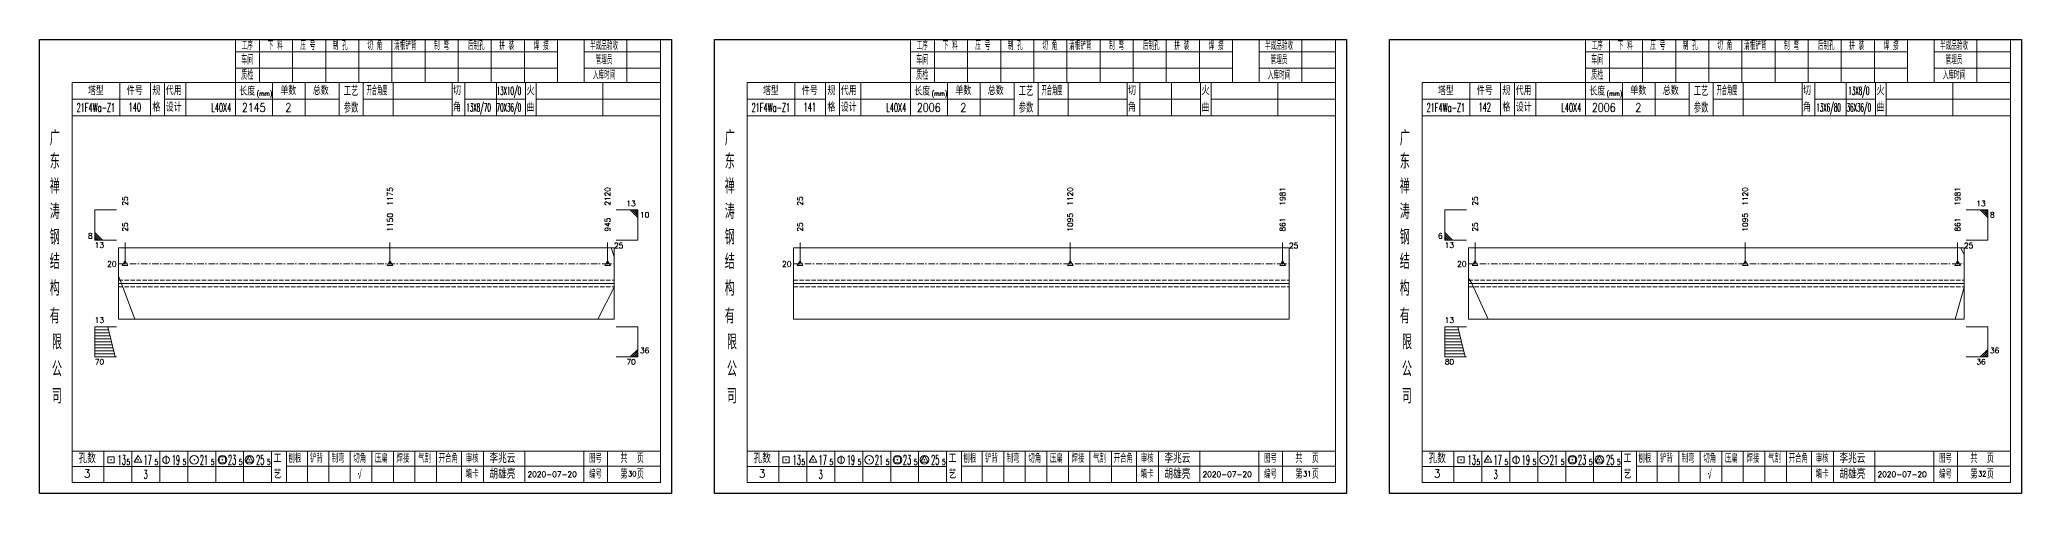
# Model space of a CAD drawing. Extents: x 1310 to 15542, y -76 to 8381.
# Drawn here: x 10568 to 11485, y 5794 to 6004 of the extents above; entities that cross this region are included whole.
import ezdxf
from ezdxf.enums import TextEntityAlignment as Align

# ---------------------------------------------------------------- set-up
doc = ezdxf.new("R2010")
doc.units = 0
doc.header["$MEASUREMENT"] = 0
doc.linetypes.add('一点画线', pattern=[5.2, 3, -1, 0.2, -1])
doc.linetypes.add('虚线', pattern=[2.75, 2, -0.75])
doc.layers.get('0').update_dxf_attribs({"linetype": 'CONTINUOUS', "lineweight": 25})
for name, color, linetype, lineweight in [('1', 7, 'CONTINUOUS', 25), ('4', 7, 'CONTINUOUS', 25), ('5', 7, 'CONTINUOUS', 25)]:
    doc.layers.add(name, color=color, linetype=linetype, lineweight=lineweight)
doc.styles.get("Standard").update_dxf_attribs({"font": 'simplex.shx', "width": 0.7, "height": 3, "bigfont": 'gbhzfs.shx'})

# ---------------------------------------------------------------- blocks, each defined once
blk = doc.blocks.new('孔17.5')
at = {"layer": '5', "color": 7, "linetype": 'Continuous', "lineweight": 13}
for p, q in [((0, 1), (-0.866, -0.5)), ((-0.1, -0.1), (0.1, 0.1)), ((0.1, -0.1), (-0.1, 0.1)), ((0.866, -0.5), (0, 1)), ((-0.866, -0.5), (0.866, -0.5))]:
    blk.add_line(p, q, dxfattribs=at)
blk = doc.blocks.new('CTJGK')
at = {"color": 6, "linetype": 'Continuous'}
for p, q in [((0, 209.97), (292.13, 209.97)), ((0, 0), (0, 209.97)), ((292.13, 209.97), (292.13, 0)), ((292.13, 0), (0, 0))]:
    blk.add_line(p, q, dxfattribs=at)

msp = doc.modelspace()

# ---------------------------------------------------------------- linework, layer by layer
at = {"color": 7, "linetype": 'Continuous', "lineweight": 13}
for p, q in [((10593.692, 5924.824), (10603.692, 5924.824)), ((10593.692, 5910.824), (10593.692, 5924.824)), ((10844.822, 5924.824), (10834.822, 5924.824)), ((10841.322, 5924.824), (10844.822, 5921.324)), ((10842.197, 5924.824), (10844.822, 5922.199)), ((10843.072, 5924.824), (10844.822, 5923.074)), ((10843.947, 5924.824), (10844.822, 5923.949)), ((10844.822, 5910.824), (10844.822, 5924.824)), ((11217.952, 5924.824), (11227.952, 5924.824)), ((11217.952, 5910.824), (11217.952, 5924.824)), ((11469.082, 5924.824), (11459.082, 5924.824)), ((11465.582, 5924.824), (11469.082, 5921.324)), ((11466.457, 5924.824), (11469.082, 5922.199)), ((11467.332, 5924.824), (11469.082, 5923.074)), ((11468.207, 5924.824), (11469.082, 5923.949)), ((11469.082, 5910.824), (11469.082, 5924.824)), ((10597.192, 5910.824), (10593.692, 5914.324)), ((10596.317, 5910.824), (10593.692, 5913.449)), ((10595.442, 5910.824), (10593.692, 5912.574)), ((10594.567, 5910.824), (10593.692, 5911.699)), ((10593.692, 5910.824), (10603.692, 5910.824)), ((10844.822, 5910.824), (10834.822, 5910.824)), ((11221.452, 5910.824), (11217.952, 5914.324)), ((11220.577, 5910.824), (11217.952, 5913.449)), ((11219.702, 5910.824), (11217.952, 5912.574)), ((11218.827, 5910.824), (11217.952, 5911.699)), ((11217.952, 5910.824), (11227.952, 5910.824)), ((11469.082, 5910.824), (11459.082, 5910.824)), ((10607.692, 5899.824), (10607.692, 5909.824)), ((10730.206, 5899.824), (10730.206, 5909.824)), ((10830.822, 5899.824), (10830.822, 5909.824)), ((10833.822, 5903.199), (10832.433, 5907.324)), ((10919.822, 5899.824), (10919.822, 5909.824)), ((11044.751, 5899.824), (11044.751, 5909.824)), ((11142.952, 5899.824), (11142.952, 5909.824)), ((11231.952, 5899.824), (11231.952, 5909.824)), ((11356.881, 5899.824), (11356.881, 5909.824)), ((11455.082, 5899.824), (11455.082, 5909.824)), ((11458.082, 5904.024), (11456.597, 5907.324)), ((10604.692, 5894.124), (10606.08, 5890.824)), ((11228.952, 5893.299), (11230.437, 5890.824)), ((10606.08, 5890.824), (10612.169, 5874.324)), ((10833.822, 5889.174), (10826.344, 5874.324)), ((11230.437, 5890.824), (11238.089, 5874.324)), ((11458.082, 5889.174), (11453.97, 5874.324)), ((10593.692, 5870.824), (10603.692, 5870.824)), ((10593.692, 5870.824), (10593.692, 5856.824)), ((10593.692, 5869.424), (10600.042, 5869.424)), ((10593.692, 5868.024), (10600.392, 5868.024)), ((10593.692, 5866.624), (10600.742, 5866.624)), ((10593.692, 5865.224), (10601.092, 5865.224)), ((10599.692, 5870.824), (10603.192, 5856.824)), ((10844.822, 5870.824), (10834.822, 5870.824)), ((10844.822, 5870.824), (10844.822, 5856.824)), ((11217.952, 5870.824), (11227.952, 5870.824)), ((11217.952, 5870.824), (11217.952, 5856.824)), ((11217.952, 5869.424), (11224.302, 5869.424)), ((11217.952, 5868.024), (11224.652, 5868.024)), ((11217.952, 5866.624), (11225.002, 5866.624)), ((11217.952, 5865.224), (11225.352, 5865.224)), ((11223.952, 5870.824), (11227.452, 5856.824)), ((11469.082, 5870.824), (11459.082, 5870.824)), ((11469.082, 5870.824), (11469.082, 5856.824)), ((10593.692, 5863.824), (10601.442, 5863.824)), ((10593.692, 5862.424), (10601.792, 5862.424)), ((10593.692, 5861.024), (10602.142, 5861.024)), ((10593.692, 5859.624), (10602.492, 5859.624)), ((10593.692, 5858.224), (10602.842, 5858.224)), ((10593.692, 5856.824), (10603.692, 5856.824)), ((10844.822, 5856.824), (10834.822, 5856.824)), ((10841.322, 5856.824), (10844.822, 5860.324)), ((10842.197, 5856.824), (10844.822, 5859.449)), ((10843.072, 5856.824), (10844.822, 5858.574)), ((10843.947, 5856.824), (10844.822, 5857.699)), ((11217.952, 5863.824), (11225.702, 5863.824)), ((11217.952, 5862.424), (11226.052, 5862.424)), ((11217.952, 5861.024), (11226.402, 5861.024)), ((11217.952, 5859.624), (11226.752, 5859.624)), ((11217.952, 5858.224), (11227.102, 5858.224)), ((11217.952, 5856.824), (11227.952, 5856.824)), ((11469.082, 5856.824), (11459.082, 5856.824)), ((11465.582, 5856.824), (11469.082, 5860.324)), ((11466.457, 5856.824), (11469.082, 5859.449)), ((11467.332, 5856.824), (11469.082, 5858.574)), ((11468.207, 5856.824), (11469.082, 5857.699))]:
    msp.add_line(p, q, dxfattribs=at)
at = {"color": 7, "linetype": 'Continuous', "lineweight": 18}
for p, q in [((10604.692, 5907.324), (10604.692, 5874.324)), ((10604.692, 5907.324), (10833.822, 5907.324)), ((10833.822, 5907.324), (10833.822, 5874.324)), ((10916.822, 5907.324), (10916.822, 5874.324)), ((10916.822, 5907.324), (11145.952, 5907.324)), ((11145.952, 5907.324), (11145.952, 5874.324)), ((11228.952, 5907.324), (11228.952, 5874.324)), ((11228.952, 5907.324), (11458.082, 5907.324)), ((11458.082, 5907.324), (11458.082, 5874.324)), ((10604.692, 5890.824), (10833.822, 5890.824)), ((10916.822, 5890.824), (11145.952, 5890.824)), ((11228.952, 5890.824), (11458.082, 5890.824))]:
    msp.add_line(p, q, dxfattribs=at)
at = {"color": 3, "linetype": '一点画线', "lineweight": 13}
for p, q in [((10604.692, 5899.824), (10833.822, 5899.824)), ((10916.822, 5899.824), (11145.952, 5899.824)), ((11228.952, 5899.824), (11458.082, 5899.824))]:
    msp.add_line(p, q, dxfattribs=at)
at = {"color": 1, "linetype": '虚线', "lineweight": 18}
for p, q in [((10604.692, 5892.324), (10833.822, 5892.324)), ((10604.692, 5889.324), (10833.822, 5889.324)), ((10916.822, 5892.324), (11145.952, 5892.324)), ((10916.822, 5889.324), (11145.952, 5889.324)), ((11228.952, 5892.324), (11458.082, 5892.324)), ((11228.952, 5889.324), (11458.082, 5889.324))]:
    msp.add_line(p, q, dxfattribs=at)
at = {"layer": '1', "color": 7, "linetype": 'Continuous', "lineweight": 18}
for p, q in [((10604.692, 5874.324), (10833.822, 5874.324)), ((10916.822, 5874.324), (11145.952, 5874.324)), ((11228.952, 5874.324), (11458.082, 5874.324))]:
    msp.add_line(p, q, dxfattribs=at)
at = {"layer": '4', "color": 1, "linetype": 'Continuous', "lineweight": 18}
for p, q in [((10568.192, 6003.651), (10568.192, 5793.681)), ((10860.322, 6003.651), (10568.192, 6003.651)), ((10658.822, 6003.651), (10658.822, 5983.811)), ((10669.852, 6003.651), (10669.852, 5983.791)), ((10685.162, 6003.651), (10685.162, 5983.791)), ((10700.482, 6003.651), (10700.482, 5983.791)), ((10715.792, 6003.651), (10715.792, 5983.791)), ((10731.102, 6003.651), (10731.102, 5983.791)), ((10746.412, 6003.651), (10746.412, 5983.791)), ((10761.732, 6003.651), (10761.732, 5983.791)), ((10777.042, 6003.651), (10777.042, 5983.791)), ((10792.352, 6003.651), (10792.352, 5983.791)), ((10807.662, 6003.651), (10807.662, 5983.811)), ((10807.662, 6003.651), (10807.662, 5983.791)), ((10819.942, 6003.651), (10819.942, 5983.791)), ((10839.692, 6003.651), (10839.692, 5983.791)), ((10855.272, 6003.651), (10855.272, 5983.791)), ((10860.322, 5973.851), (10860.322, 6003.651)), ((10880.322, 6003.651), (10880.322, 5793.681)), ((11172.452, 6003.651), (10880.322, 6003.651)), ((10970.952, 6003.651), (10970.952, 5983.811)), ((10981.982, 6003.651), (10981.982, 5983.791)), ((10997.292, 6003.651), (10997.292, 5983.791)), ((11012.612, 6003.651), (11012.612, 5983.791)), ((11027.922, 6003.651), (11027.922, 5983.791)), ((11043.232, 6003.651), (11043.232, 5983.791)), ((11058.542, 6003.651), (11058.542, 5983.791)), ((11073.862, 6003.651), (11073.862, 5983.791)), ((11089.172, 6003.651), (11089.172, 5983.791)), ((11104.482, 6003.651), (11104.482, 5983.791)), ((11119.792, 6003.651), (11119.792, 5983.811)), ((11119.792, 6003.651), (11119.792, 5983.791)), ((11132.072, 6003.651), (11132.072, 5983.791)), ((11151.822, 6003.651), (11151.822, 5983.791)), ((11167.402, 6003.651), (11167.402, 5983.791)), ((11172.452, 5973.851), (11172.452, 6003.651)), ((11192.452, 6003.651), (11192.452, 5793.681)), ((11484.582, 6003.651), (11192.452, 6003.651)), ((11283.082, 6003.651), (11283.082, 5983.811)), ((11294.112, 6003.651), (11294.112, 5983.791)), ((11309.422, 6003.651), (11309.422, 5983.791)), ((11324.742, 6003.651), (11324.742, 5983.791)), ((11340.052, 6003.651), (11340.052, 5983.791)), ((11355.362, 6003.651), (11355.362, 5983.791)), ((11370.672, 6003.651), (11370.672, 5983.791)), ((11385.992, 6003.651), (11385.992, 5983.791)), ((11401.302, 6003.651), (11401.302, 5983.791)), ((11416.612, 6003.651), (11416.612, 5983.791)), ((11431.922, 6003.651), (11431.922, 5983.811)), ((11431.922, 6003.651), (11431.922, 5983.791)), ((11444.202, 6003.651), (11444.202, 5983.791)), ((11463.952, 6003.651), (11463.952, 5983.791)), ((11479.532, 6003.651), (11479.532, 5983.791)), ((11484.582, 5973.851), (11484.582, 6003.651)), ((10807.662, 5997.921), (10658.822, 5997.921)), ((10855.272, 5997.921), (10819.942, 5997.921)), ((11119.792, 5997.921), (10970.952, 5997.921)), ((11167.402, 5997.921), (11132.072, 5997.921)), ((11431.922, 5997.921), (11283.082, 5997.921)), ((11479.532, 5997.921), (11444.202, 5997.921)), ((10807.662, 5990.441), (10658.822, 5990.441)), ((10855.272, 5990.441), (10819.942, 5990.441)), ((11119.792, 5990.441), (10970.952, 5990.441)), ((11167.402, 5990.441), (11132.072, 5990.441)), ((11431.922, 5990.441), (11283.082, 5990.441)), ((11479.532, 5990.441), (11444.202, 5990.441)), ((10583.202, 5983.791), (10583.202, 5798.731)), ((10855.272, 5983.791), (10583.202, 5983.791)), ((10619.472, 5976.031), (10583.202, 5976.031)), ((10605.322, 5983.801), (10605.322, 5968.381)), ((10619.472, 5968.381), (10619.472, 5983.791)), ((10625.972, 5968.381), (10625.972, 5983.791)), ((10706.692, 5976.081), (10625.972, 5976.081)), ((10635.842, 5983.791), (10635.842, 5968.381)), ((10658.822, 5983.811), (10658.822, 5968.381)), ((10675.942, 5983.791), (10675.942, 5968.381)), ((10690.992, 5983.791), (10690.992, 5968.381)), ((10706.692, 5983.791), (10706.692, 5968.381)), ((10717.752, 5983.791), (10717.752, 5968.381)), ((10717.752, 5976.081), (10759.002, 5976.081)), ((10731.702, 5983.791), (10731.702, 5968.381)), ((10759.002, 5983.791), (10759.002, 5968.381)), ((10764.762, 5983.791), (10764.762, 5968.381)), ((10764.762, 5976.081), (10792.842, 5976.081)), ((10779.382, 5983.791), (10779.382, 5968.381)), ((10792.842, 5983.791), (10792.842, 5968.381)), ((10797.832, 5983.791), (10797.832, 5968.381)), ((10797.832, 5976.081), (10855.452, 5976.081)), ((10828.572, 5983.791), (10828.572, 5968.381)), ((10855.272, 5798.731), (10855.272, 5983.791)), ((10895.332, 5983.791), (10895.332, 5798.731)), ((11167.402, 5983.791), (10895.332, 5983.791)), ((10931.602, 5976.031), (10895.332, 5976.031)), ((10917.452, 5983.801), (10917.452, 5968.381)), ((10931.602, 5968.381), (10931.602, 5983.791)), ((10938.102, 5968.381), (10938.102, 5983.791)), ((11018.822, 5976.081), (10938.102, 5976.081)), ((10947.972, 5983.791), (10947.972, 5968.381)), ((10970.952, 5983.811), (10970.952, 5968.381)), ((10988.072, 5983.791), (10988.072, 5968.381)), ((11003.122, 5983.791), (11003.122, 5968.381)), ((11018.822, 5983.791), (11018.822, 5968.381)), ((11029.882, 5983.791), (11029.882, 5968.381)), ((11029.882, 5976.081), (11071.132, 5976.081)), ((11043.832, 5983.791), (11043.832, 5968.381)), ((11071.132, 5983.791), (11071.132, 5968.381)), ((11076.892, 5983.791), (11076.892, 5968.381)), ((11076.892, 5976.081), (11104.972, 5976.081)), ((11091.512, 5983.791), (11091.512, 5968.381)), ((11104.972, 5983.791), (11104.972, 5968.381)), ((11109.962, 5983.791), (11109.962, 5968.381)), ((11109.962, 5976.081), (11167.582, 5976.081)), ((11140.702, 5983.791), (11140.702, 5968.381)), ((11167.402, 5798.731), (11167.402, 5983.791)), ((11207.462, 5983.791), (11207.462, 5798.731)), ((11479.532, 5983.791), (11207.462, 5983.791)), ((11243.732, 5976.031), (11207.462, 5976.031)), ((11229.582, 5983.801), (11229.582, 5968.381)), ((11243.732, 5968.381), (11243.732, 5983.791)), ((11250.232, 5968.381), (11250.232, 5983.791)), ((11330.952, 5976.081), (11250.232, 5976.081)), ((11260.102, 5983.791), (11260.102, 5968.381)), ((11283.082, 5983.811), (11283.082, 5968.381)), ((11300.202, 5983.791), (11300.202, 5968.381)), ((11315.252, 5983.791), (11315.252, 5968.381)), ((11330.952, 5983.791), (11330.952, 5968.381)), ((11342.012, 5983.791), (11342.012, 5968.381)), ((11342.012, 5976.081), (11383.262, 5976.081)), ((11355.962, 5983.791), (11355.962, 5968.381)), ((11383.262, 5983.791), (11383.262, 5968.381)), ((11389.022, 5983.791), (11389.022, 5968.381)), ((11389.022, 5976.081), (11417.102, 5976.081)), ((11403.642, 5983.791), (11403.642, 5968.381)), ((11417.102, 5983.791), (11417.102, 5968.381)), ((11422.092, 5983.791), (11422.092, 5968.381)), ((11422.092, 5976.081), (11479.712, 5976.081)), ((11452.832, 5983.791), (11452.832, 5968.381)), ((11479.532, 5798.731), (11479.532, 5983.791)), ((10855.452, 5968.381), (10583.202, 5968.381)), ((10860.322, 5793.681), (10860.322, 5973.851)), ((11167.582, 5968.381), (10895.332, 5968.381)), ((11172.452, 5793.681), (11172.452, 5973.851)), ((11479.712, 5968.381), (11207.462, 5968.381)), ((11484.582, 5793.681), (11484.582, 5973.851)), ((10583.202, 5813.261), (10855.272, 5813.261)), ((10597.892, 5813.261), (10597.892, 5798.731)), ((10610.822, 5798.731), (10610.822, 5813.261)), ((10623.752, 5813.261), (10623.752, 5798.731)), ((10636.672, 5798.731), (10636.672, 5813.261)), ((10649.602, 5813.261), (10649.602, 5798.731)), ((10662.532, 5798.731), (10662.532, 5813.261)), ((10675.452, 5798.731), (10675.452, 5813.261)), ((10682.322, 5798.731), (10682.322, 5813.261)), ((10691.982, 5798.731), (10691.982, 5813.261)), ((10701.922, 5798.731), (10701.922, 5813.261)), ((10711.862, 5798.731), (10711.862, 5813.261)), ((10721.812, 5798.731), (10721.812, 5813.261)), ((10731.752, 5798.731), (10731.752, 5813.261)), ((10741.692, 5798.731), (10741.692, 5813.261)), ((10751.642, 5798.731), (10751.642, 5813.261)), ((10763.282, 5798.731), (10763.282, 5813.261)), ((10773.432, 5798.731), (10773.432, 5813.261)), ((10792.492, 5798.731), (10792.492, 5813.261)), ((10819.872, 5798.731), (10819.872, 5813.261)), ((10830.832, 5798.731), (10830.832, 5813.261)), ((10895.332, 5813.261), (11167.402, 5813.261)), ((10910.022, 5813.261), (10910.022, 5798.731)), ((10922.952, 5798.731), (10922.952, 5813.261)), ((10935.882, 5813.261), (10935.882, 5798.731)), ((10948.802, 5798.731), (10948.802, 5813.261)), ((10961.732, 5813.261), (10961.732, 5798.731)), ((10974.662, 5798.731), (10974.662, 5813.261)), ((10987.582, 5798.731), (10987.582, 5813.261)), ((10994.452, 5798.731), (10994.452, 5813.261)), ((11004.112, 5798.731), (11004.112, 5813.261)), ((11014.052, 5798.731), (11014.052, 5813.261)), ((11023.992, 5798.731), (11023.992, 5813.261)), ((11033.942, 5798.731), (11033.942, 5813.261)), ((11043.882, 5798.731), (11043.882, 5813.261)), ((11053.822, 5798.731), (11053.822, 5813.261)), ((11063.772, 5798.731), (11063.772, 5813.261)), ((11075.412, 5798.731), (11075.412, 5813.261)), ((11085.562, 5798.731), (11085.562, 5813.261)), ((11104.622, 5798.731), (11104.622, 5813.261)), ((11132.002, 5798.731), (11132.002, 5813.261)), ((11142.962, 5798.731), (11142.962, 5813.261)), ((11207.462, 5813.261), (11479.532, 5813.261)), ((11222.152, 5813.261), (11222.152, 5798.731)), ((11235.082, 5798.731), (11235.082, 5813.261)), ((11248.012, 5813.261), (11248.012, 5798.731)), ((11260.932, 5798.731), (11260.932, 5813.261)), ((11273.862, 5813.261), (11273.862, 5798.731)), ((11286.792, 5798.731), (11286.792, 5813.261)), ((11299.712, 5798.731), (11299.712, 5813.261)), ((11306.582, 5798.731), (11306.582, 5813.261)), ((11316.242, 5798.731), (11316.242, 5813.261)), ((11326.182, 5798.731), (11326.182, 5813.261)), ((11336.122, 5798.731), (11336.122, 5813.261)), ((11346.072, 5798.731), (11346.072, 5813.261)), ((11356.012, 5798.731), (11356.012, 5813.261)), ((11365.952, 5798.731), (11365.952, 5813.261)), ((11375.902, 5798.731), (11375.902, 5813.261)), ((11387.542, 5798.731), (11387.542, 5813.261)), ((11397.692, 5798.731), (11397.692, 5813.261)), ((11416.752, 5798.731), (11416.752, 5813.261)), ((11444.132, 5798.731), (11444.132, 5813.261)), ((11455.092, 5798.731), (11455.092, 5813.261)), ((10675.452, 5806.131), (10583.202, 5806.131)), ((10682.282, 5806.291), (10855.272, 5806.291)), ((10987.582, 5806.131), (10895.332, 5806.131)), ((10994.412, 5806.291), (11167.402, 5806.291)), ((11299.712, 5806.131), (11207.462, 5806.131)), ((11306.542, 5806.291), (11479.532, 5806.291)), ((10568.192, 5793.681), (10860.322, 5793.681)), ((10583.202, 5798.731), (10855.272, 5798.731)), ((10880.322, 5793.681), (11172.452, 5793.681)), ((10895.332, 5798.731), (11167.402, 5798.731)), ((11192.452, 5793.681), (11484.582, 5793.681)), ((11207.462, 5798.731), (11479.532, 5798.731))]:
    msp.add_line(p, q, dxfattribs=at)
at = {"layer": '4', "color": 7, "linetype": 'Continuous', "lineweight": 13}
for p, q in [((10599.778, 5807.767), (10599.778, 5810.595)), ((10599.778, 5810.595), (10602.606, 5810.595)), ((10602.606, 5810.595), (10602.606, 5807.767)), ((10613.692, 5811.181), (10611.96, 5808.181)), ((10615.424, 5808.181), (10613.692, 5811.181)), ((10626.692, 5811.181), (10626.692, 5807.181)), ((10651.278, 5807.767), (10651.278, 5810.595)), ((10651.278, 5810.595), (10654.106, 5810.595)), ((10654.106, 5810.595), (10654.106, 5807.767)), ((10665.192, 5811.181), (10663.46, 5808.181)), ((10666.924, 5808.181), (10665.192, 5811.181)), ((10911.908, 5807.767), (10911.908, 5810.595)), ((10911.908, 5810.595), (10914.736, 5810.595)), ((10914.736, 5810.595), (10914.736, 5807.767)), ((10925.822, 5811.181), (10924.09, 5808.181)), ((10927.554, 5808.181), (10925.822, 5811.181)), ((10938.822, 5811.181), (10938.822, 5807.181)), ((10963.408, 5807.767), (10963.408, 5810.595)), ((10963.408, 5810.595), (10966.236, 5810.595)), ((10966.236, 5810.595), (10966.236, 5807.767)), ((10977.322, 5811.181), (10975.59, 5808.181)), ((10979.054, 5808.181), (10977.322, 5811.181)), ((11224.038, 5807.767), (11224.038, 5810.595)), ((11224.038, 5810.595), (11226.866, 5810.595)), ((11226.866, 5810.595), (11226.866, 5807.767)), ((11237.952, 5811.181), (11236.22, 5808.181)), ((11239.684, 5808.181), (11237.952, 5811.181)), ((11250.952, 5811.181), (11250.952, 5807.181)), ((11275.538, 5807.767), (11275.538, 5810.595)), ((11275.538, 5810.595), (11278.366, 5810.595)), ((11278.366, 5810.595), (11278.366, 5807.767)), ((11289.452, 5811.181), (11287.72, 5808.181)), ((11291.184, 5808.181), (11289.452, 5811.181)), ((10602.606, 5807.767), (10599.778, 5807.767)), ((10600.992, 5808.981), (10601.392, 5809.381)), ((10601.392, 5808.981), (10600.992, 5809.381)), ((10611.96, 5808.181), (10615.424, 5808.181)), ((10613.492, 5808.981), (10613.892, 5809.381)), ((10613.892, 5808.981), (10613.492, 5809.381)), ((10639.492, 5808.981), (10639.892, 5809.381)), ((10639.892, 5808.981), (10639.492, 5809.381)), ((10654.106, 5807.767), (10651.278, 5807.767)), ((10652.492, 5808.981), (10652.892, 5809.381)), ((10652.892, 5808.981), (10652.492, 5809.381)), ((10663.46, 5808.181), (10666.924, 5808.181)), ((10664.992, 5808.981), (10665.392, 5809.381)), ((10665.392, 5808.981), (10664.992, 5809.381)), ((10914.736, 5807.767), (10911.908, 5807.767)), ((10913.122, 5808.981), (10913.522, 5809.381)), ((10913.522, 5808.981), (10913.122, 5809.381)), ((10924.09, 5808.181), (10927.554, 5808.181)), ((10925.622, 5808.981), (10926.022, 5809.381)), ((10926.022, 5808.981), (10925.622, 5809.381)), ((10951.622, 5808.981), (10952.022, 5809.381)), ((10952.022, 5808.981), (10951.622, 5809.381)), ((10966.236, 5807.767), (10963.408, 5807.767)), ((10964.622, 5808.981), (10965.022, 5809.381)), ((10965.022, 5808.981), (10964.622, 5809.381)), ((10975.59, 5808.181), (10979.054, 5808.181)), ((10977.122, 5808.981), (10977.522, 5809.381)), ((10977.522, 5808.981), (10977.122, 5809.381)), ((11226.866, 5807.767), (11224.038, 5807.767)), ((11225.252, 5808.981), (11225.652, 5809.381)), ((11225.652, 5808.981), (11225.252, 5809.381)), ((11236.22, 5808.181), (11239.684, 5808.181)), ((11237.752, 5808.981), (11238.152, 5809.381)), ((11238.152, 5808.981), (11237.752, 5809.381)), ((11263.752, 5808.981), (11264.152, 5809.381)), ((11264.152, 5808.981), (11263.752, 5809.381)), ((11278.366, 5807.767), (11275.538, 5807.767)), ((11276.752, 5808.981), (11277.152, 5809.381)), ((11277.152, 5808.981), (11276.752, 5809.381)), ((11287.72, 5808.181), (11291.184, 5808.181)), ((11289.252, 5808.981), (11289.652, 5809.381)), ((11289.652, 5808.981), (11289.252, 5809.381))]:
    msp.add_line(p, q, dxfattribs=at)
for centre, radius in [((10626.692, 5809.181), 1.6), ((10639.692, 5809.181), 2), ((10652.692, 5809.181), 2), ((10665.192, 5809.181), 2), ((10938.822, 5809.181), 1.6), ((10951.822, 5809.181), 2), ((10964.822, 5809.181), 2), ((10977.322, 5809.181), 2), ((11250.952, 5809.181), 1.6), ((11263.952, 5809.181), 2), ((11276.952, 5809.181), 2), ((11289.452, 5809.181), 2)]:
    msp.add_circle(centre, radius, dxfattribs=at)

# ---------------------------------------------------------------- block references
at = {"color": 0, "linetype": 'Continuous'}
for p in [(10568.192, 5793.681), (10880.322, 5793.681), (11192.452, 5793.681)]:
    msp.add_blockref('CTJGK', p, dxfattribs=at)
at = {"color": 8, "linetype": 'Continuous', "lineweight": 9, "xscale": 1.5, "yscale": 1.5, "zscale": 1.5}
for p in [(10607.692, 5899.824), (10730.206, 5899.824), (10830.822, 5899.824), (10919.822, 5899.824), (11044.751, 5899.824), (11142.952, 5899.824), (11231.952, 5899.824), (11356.881, 5899.824), (11455.082, 5899.824)]:
    msp.add_blockref('孔17.5', p, dxfattribs=at)

# ---------------------------------------------------------------- texts
at = {"color": 7, "linetype": 'Continuous', "lineweight": 13}
for s, p in [('25', (10607.692, 5926.824)), ('1175', (10730.206, 5926.824)), ('2120', (10830.822, 5926.824)), ('25', (10919.822, 5926.824)), ('1120', (11044.751, 5926.824)), ('1981', (11142.952, 5926.824)), ('25', (11231.952, 5926.824)), ('1120', (11356.881, 5926.824)), ('1981', (11455.082, 5926.824))]:
    msp.add_text(s, height=2.5, rotation=90, dxfattribs=at).set_placement(p, align=Align.MIDDLE_LEFT)
for s, p in [('13', (10843.822, 5925.824)), ('13', (11468.082, 5925.824)), ('8', (10592.692, 5910.824)), ('6', (11216.952, 5910.824))]:
    msp.add_text(s, height=2.5, dxfattribs=at).set_placement(p, align=Align.BOTTOM_RIGHT)
at = {"color": 8, "linetype": 'Continuous', "lineweight": 9}
for s, p in [('1150', (10730.206, 5914.824)), ('945', (10830.822, 5914.824)), ('1095', (11044.751, 5914.824)), ('861', (11142.952, 5914.824)), ('1095', (11356.881, 5914.824)), ('861', (11455.082, 5914.824)), ('25', (10607.692, 5914.824)), ('25', (10919.822, 5914.824)), ('25', (11231.952, 5914.824))]:
    msp.add_text(s, height=2.5, rotation=90, dxfattribs=at).set_placement(p, align=Align.MIDDLE_LEFT)
at = {"color": 7, "linetype": 'Continuous', "lineweight": 13}
for s, p in [('10', (10845.822, 5923.824)), ('8', (11470.082, 5923.824)), ('13', (10593.692, 5909.824)), ('13', (11217.952, 5909.824)), ('70', (10593.692, 5855.824)), ('80', (11217.952, 5855.824))]:
    msp.add_text(s, height=2.5, dxfattribs=at).set_placement(p, align=Align.TOP_LEFT)
for p in [(10833.822, 5908.324), (11145.952, 5908.324), (11458.082, 5908.324)]:
    msp.add_text('25', height=2.5, dxfattribs=at).set_placement(p, align=Align.MIDDLE_LEFT)
for p in [(10603.692, 5899.824), (10915.822, 5899.824), (11227.952, 5899.824)]:
    msp.add_text('20', height=2.5, dxfattribs=at).set_placement(p, align=Align.MIDDLE_RIGHT)
for s, p in [('13', (10593.692, 5871.824)), ('13', (11217.952, 5871.824)), ('36', (10845.822, 5857.824)), ('36', (11470.082, 5857.824))]:
    msp.add_text(s, height=2.5, dxfattribs=at).set_placement(p, align=Align.BOTTOM_LEFT)
for s, p in [('70', (10843.822, 5855.824)), ('36', (11468.082, 5855.824))]:
    msp.add_text(s, height=2.5, dxfattribs=at).set_placement(p, align=Align.TOP_RIGHT)
at = {"layer": '4', "color": 1, "linetype": 'Continuous', "lineweight": 25}
for s, height, width, p in [('工序', 3.7, 0.7, (10664.192, 6000.781)), ('下 料', 3.7, 0.7, (10677.192, 6000.781)), ('压 号', 3.7, 0.7, (10692.192, 6000.781)), ('制 孔', 3.7, 0.7, (10707.192, 6000.781)), ('切 角', 3.7, 0.7, (10723.192, 6000.781)), ('清根铲背 ', 3.7, 0.7, (10738.192, 6000.781)), (' 制 弯', 3.7, 0.7, (10753.192, 6000.781)), (' 后制孔', 3.7, 0.7, (10769.192, 6000.781)), ('拼 装', 3.7, 0.7, (10784.192, 6000.781)), (' 焊 接', 3.7, 0.7, (10799.192, 6000.781)), ('半成品验收', 3.7, 0.7, (10829.192, 6000.781)), ('工序', 3.7, 0.7, (10976.322, 6000.781)), ('下 料', 3.7, 0.7, (10989.322, 6000.781)), ('压 号', 3.7, 0.7, (11004.322, 6000.781)), ('制 孔', 3.7, 0.7, (11019.322, 6000.781)), ('切 角', 3.7, 0.7, (11035.322, 6000.781)), ('清根铲背 ', 3.7, 0.7, (11050.322, 6000.781)), (' 制 弯', 3.7, 0.7, (11065.322, 6000.781)), (' 后制孔', 3.7, 0.7, (11081.322, 6000.781)), ('拼 装', 3.7, 0.7, (11096.322, 6000.781)), (' 焊 接', 3.7, 0.7, (11111.322, 6000.781)), ('半成品验收', 3.7, 0.7, (11141.322, 6000.781)), ('工序', 3.7, 0.7, (11288.452, 6000.781)), ('下 料', 3.7, 0.7, (11301.452, 6000.781)), ('压 号', 3.7, 0.7, (11316.452, 6000.781)), ('制 孔', 3.7, 0.7, (11331.452, 6000.781)), ('切 角', 3.7, 0.7, (11347.452, 6000.781)), ('清根铲背 ', 3.7, 0.7, (11362.452, 6000.781)), (' 制 弯', 3.7, 0.7, (11377.452, 6000.781)), (' 后制孔', 3.7, 0.7, (11393.452, 6000.781)), ('拼 装', 3.7, 0.7, (11408.452, 6000.781)), (' 焊 接', 3.7, 0.7, (11423.452, 6000.781)), ('半成品验收', 3.7, 0.7, (11453.452, 6000.781)), ('车间', 4, 0.7, (10664.192, 5994.181)), ('管理员', 3.7, 0.7, (10829.192, 5994.181)), ('车间', 4, 0.7, (10976.322, 5994.181)), ('管理员', 3.7, 0.7, (11141.322, 5994.181)), ('车间', 4, 0.7, (11288.452, 5994.181)), ('管理员', 3.7, 0.7, (11453.452, 5994.181)), ('质检', 4, 0.7, (10664.192, 5987.121)), ('入库时间', 3.7, 0.7, (10829.192, 5987.121)), ('质检', 4, 0.7, (10976.322, 5987.121)), ('入库时间', 3.7, 0.7, (11141.322, 5987.121)), ('质检', 4, 0.7, (11288.452, 5987.121)), ('入库时间', 3.7, 0.7, (11453.452, 5987.121)), ('(mm)', 2.24, 0.7, (10672.192, 5978.681)), ('参数', 4.8, 0.7, (10712.192, 5972.231)), ('工艺', 4.8, 0.7, (10712.192, 5979.941)), ('开合角度', 4, 0.6, (10724.192, 5979.941)), ('13X10/0', 3.8, 0.4, (10785.192, 5979.941)), ('(mm)', 2.24, 0.7, (10984.322, 5978.681)), ('参数', 4.8, 0.7, (11024.322, 5972.231)), ('工艺', 4.8, 0.7, (11024.322, 5979.941)), ('开合角度', 4, 0.6, (11036.322, 5979.941)), ('(mm)', 2.24, 0.7, (11296.452, 5978.681)), ('参数', 4.8, 0.7, (11336.452, 5972.231)), ('工艺', 4.8, 0.7, (11336.452, 5979.941)), ('开合角度', 4, 0.6, (11348.452, 5979.941)), ('13X8/0', 3.8, 0.4, (11409.452, 5979.941)), ('21F4Wa-Z1', 4, 0.5, (10594.192, 5972.201)), ('140', 4, 0.5, (10612.192, 5972.451)), ('L40X4', 4, 0.5, (10652.192, 5972.181)), ('2145', 4, 0.8, (10667.192, 5972.231)), ('2', 4, 0.8, (10683.192, 5972.231)), ('13X8/70', 3.8, 0.4, (10771.192, 5972.231)), ('70X36/0', 3.8, 0.4, (10785.192, 5972.231)), ('21F4Wa-Z1', 4, 0.5, (10906.322, 5972.201)), ('141', 4, 0.5, (10924.322, 5972.451)), ('L40X4', 4, 0.5, (10964.322, 5972.181)), ('2006', 4, 0.8, (10979.322, 5972.231)), ('2', 4, 0.8, (10995.322, 5972.231)), ('21F4Wa-Z1', 4, 0.5, (11218.452, 5972.201)), ('142', 4, 0.5, (11236.452, 5972.451)), ('L40X4', 4, 0.5, (11276.452, 5972.181)), ('2006', 4, 0.8, (11291.452, 5972.231)), ('2', 4, 0.8, (11307.452, 5972.231)), ('13X6/80', 3.8, 0.4, (11395.452, 5972.231)), ('36X36/0', 3.8, 0.4, (11409.452, 5972.231)), ('广', 6.96, 0.7, (10575.192, 5958.151)), ('广', 6.96, 0.7, (10887.322, 5958.151)), ('广', 6.96, 0.7, (11199.452, 5958.151)), ('东', 6.96, 0.7, (10575.192, 5947.361)), ('东', 6.96, 0.7, (10887.322, 5947.361)), ('东', 6.96, 0.7, (11199.452, 5947.361)), ('禅', 6.96, 0.7, (10575.192, 5935.771)), ('禅', 6.96, 0.7, (10887.322, 5935.771)), ('禅', 6.96, 0.7, (11199.452, 5935.771)), ('涛', 6.96, 0.7, (10575.192, 5924.171)), ('涛', 6.96, 0.7, (10887.322, 5924.171)), ('涛', 6.96, 0.7, (11199.452, 5924.171)), ('钢', 6.96, 0.7, (10575.192, 5912.281)), ('钢', 6.96, 0.7, (10887.322, 5912.281)), ('钢', 6.96, 0.7, (11199.452, 5912.281)), ('结', 6.96, 0.7, (10575.192, 5900.971)), ('结', 6.96, 0.7, (10887.322, 5900.971)), ('结', 6.96, 0.7, (11199.452, 5900.971)), ('构', 6.96, 0.7, (10575.192, 5888.591)), ('构', 6.96, 0.7, (10887.322, 5888.591)), ('构', 6.96, 0.7, (11199.452, 5888.591)), ('有', 6.96, 0.7, (10575.192, 5875.781)), ('有', 6.96, 0.7, (10887.322, 5875.781)), ('有', 6.96, 0.7, (11199.452, 5875.781)), ('限', 6.96, 0.7, (10576.192, 5863.781)), ('限', 6.96, 0.7, (10888.322, 5863.781)), ('限', 6.96, 0.7, (11200.452, 5863.781)), ('公', 6.96, 0.7, (10576.192, 5851.241)), ('公', 6.96, 0.7, (10888.322, 5851.241)), ('公', 6.96, 0.7, (11200.452, 5851.241)), ('司', 6.96, 0.7, (10576.192, 5838.761)), ('司', 6.96, 0.7, (10888.322, 5838.761)), ('司', 6.96, 0.7, (11200.452, 5838.761)), ('13', 4.47, 0.5, (10606.192, 5809.181)), ('17', 4.47, 0.5, (10618.192, 5809.181)), ('19', 4.47, 0.5, (10631.192, 5809.181)), ('21', 4.47, 0.5, (10644.192, 5809.181)), ('23', 4.47, 0.5, (10657.192, 5809.181)), ('25', 4.47, 0.5, (10670.192, 5809.181)), ('刨根', 3.7, 0.8, (10686.192, 5809.781)), ('铲背', 3.7, 0.8, (10696.192, 5809.781)), ('制弯', 3.7, 0.8, (10706.192, 5809.781)), ('切角', 3.7, 0.8, (10716.192, 5809.781)), ('压扁', 3.7, 0.8, (10726.192, 5809.781)), ('焊接', 3.7, 0.8, (10736.192, 5809.781)), ('气割', 3.7, 0.8, (10746.192, 5809.781)), ('开合角', 3.7, 0.8, (10757.192, 5809.781)), ('审核', 3.7, 0.8, (10768.192, 5809.781)), ('图号', 3.7, 0.8, (10825.192, 5809.781)), ('共  页', 4, 0.8, (10842.192, 5809.781)), ('13', 4.47, 0.5, (10918.322, 5809.181)), ('17', 4.47, 0.5, (10930.322, 5809.181)), ('19', 4.47, 0.5, (10943.322, 5809.181)), ('21', 4.47, 0.5, (10956.322, 5809.181)), ('23', 4.47, 0.5, (10969.322, 5809.181)), ('25', 4.47, 0.5, (10982.322, 5809.181)), ('刨根', 3.7, 0.8, (10998.322, 5809.781)), ('铲背', 3.7, 0.8, (11008.322, 5809.781)), ('制弯', 3.7, 0.8, (11018.322, 5809.781)), ('切角', 3.7, 0.8, (11028.322, 5809.781)), ('压扁', 3.7, 0.8, (11038.322, 5809.781)), ('焊接', 3.7, 0.8, (11048.322, 5809.781)), ('气割', 3.7, 0.8, (11058.322, 5809.781)), ('开合角', 3.7, 0.8, (11069.322, 5809.781)), ('审核', 3.7, 0.8, (11080.322, 5809.781)), ('图号', 3.7, 0.8, (11137.322, 5809.781)), ('共  页', 4, 0.8, (11154.322, 5809.781)), ('13', 4.47, 0.5, (11230.452, 5809.181)), ('17', 4.47, 0.5, (11242.452, 5809.181)), ('19', 4.47, 0.5, (11255.452, 5809.181)), ('21', 4.47, 0.5, (11268.452, 5809.181)), ('23', 4.47, 0.5, (11281.452, 5809.181)), ('25', 4.47, 0.5, (11294.452, 5809.181)), ('刨根', 3.7, 0.8, (11310.452, 5809.781)), ('铲背', 3.7, 0.8, (11320.452, 5809.781)), ('制弯', 3.7, 0.8, (11330.452, 5809.781)), ('切角', 3.7, 0.8, (11340.452, 5809.781)), ('压扁', 3.7, 0.8, (11350.452, 5809.781)), ('焊接', 3.7, 0.8, (11360.452, 5809.781)), ('气割', 3.7, 0.8, (11370.452, 5809.781)), ('开合角', 3.7, 0.8, (11381.452, 5809.781)), ('审核', 3.7, 0.8, (11392.452, 5809.781)), ('图号', 3.7, 0.8, (11449.452, 5809.781)), ('共  页', 4, 0.8, (11466.452, 5809.781)), ('5', 2.68, 0.6, (10609.192, 5808.181)), ('3', 4, 0.5, (10617.192, 5802.431)), ('5', 2.68, 0.6, (10622.192, 5808.181)), ('5', 2.68, 0.6, (10635.192, 5808.181)), ('5', 2.68, 0.6, (10648.192, 5808.181)), ('5', 2.68, 0.6, (10661.192, 5808.181)), ('5', 2.68, 0.6, (10674.192, 5808.181)), ('√', 4, 0.6, (10716.192, 5802.511)), ('填卡', 3.7, 0.8, (10768.192, 5802.511)), ('编号', 3.7, 0.8, (10825.192, 5802.511)), ('第  页', 4, 0.8, (10842.192, 5802.511)), ('5', 2.68, 0.6, (10921.322, 5808.181)), ('3', 4, 0.5, (10929.322, 5802.431)), ('5', 2.68, 0.6, (10934.322, 5808.181)), ('5', 2.68, 0.6, (10947.322, 5808.181)), ('5', 2.68, 0.6, (10960.322, 5808.181)), ('5', 2.68, 0.6, (10973.322, 5808.181)), ('5', 2.68, 0.6, (10986.322, 5808.181)), ('填卡', 3.7, 0.8, (11080.322, 5802.511)), ('编号', 3.7, 0.8, (11137.322, 5802.511)), ('第  页', 4, 0.8, (11154.322, 5802.511)), ('5', 2.68, 0.6, (11233.452, 5808.181)), ('3', 4, 0.5, (11241.452, 5802.431)), ('5', 2.68, 0.6, (11246.452, 5808.181)), ('5', 2.68, 0.6, (11259.452, 5808.181)), ('5', 2.68, 0.6, (11272.452, 5808.181)), ('5', 2.68, 0.6, (11285.452, 5808.181)), ('5', 2.68, 0.6, (11298.452, 5808.181)), ('√', 4, 0.6, (11340.452, 5802.511)), ('填卡', 3.7, 0.8, (11392.452, 5802.511)), ('编号', 3.7, 0.8, (11449.452, 5802.511)), ('第  页', 4, 0.8, (11466.452, 5802.511))]:
    msp.add_text(s, height=height, dxfattribs=dict(at, width=width)).set_placement(p, align=Align.MIDDLE_CENTER)
for s, height, p in [('塔型', 3.7, (10594.192, 5979.911)), ('件号', 3.7, (10612.192, 5979.911)), ('规', 3.7, (10622.192, 5979.941)), ('代用', 3.7, (10630.192, 5979.941)), ('长度', 3.7, (10664.192, 5979.681)), ('单数', 3.7, (10683.192, 5979.941)), ('总数', 3.7, (10698.192, 5979.941)), ('切', 3.7, (10761.192, 5979.941)), ('火', 3.7, (10795.192, 5979.941)), ('塔型', 3.7, (10906.322, 5979.911)), ('件号', 3.7, (10924.322, 5979.911)), ('规', 3.7, (10934.322, 5979.941)), ('代用', 3.7, (10942.322, 5979.941)), ('长度', 3.7, (10976.322, 5979.681)), ('单数', 3.7, (10995.322, 5979.941)), ('总数', 3.7, (11010.322, 5979.941)), ('切', 3.7, (11073.322, 5979.941)), ('火', 3.7, (11107.322, 5979.941)), ('塔型', 3.7, (11218.452, 5979.911)), ('件号', 3.7, (11236.452, 5979.911)), ('规', 3.7, (11246.452, 5979.941)), ('代用', 3.7, (11254.452, 5979.941)), ('长度', 3.7, (11288.452, 5979.681)), ('单数', 3.7, (11307.452, 5979.941)), ('总数', 3.7, (11322.452, 5979.941)), ('切', 3.7, (11385.452, 5979.941)), ('火', 3.7, (11419.452, 5979.941)), ('格', 3.7, (10622.192, 5972.231)), ('设计', 3.7, (10630.192, 5972.231)), ('角', 3.7, (10761.192, 5972.231)), ('曲', 3.7, (10795.192, 5972.231)), ('格', 3.7, (10934.322, 5972.231)), ('设计', 3.7, (10942.322, 5972.231)), ('角', 3.7, (11073.322, 5972.231)), ('曲', 3.7, (11107.322, 5972.231)), ('格', 3.7, (11246.452, 5972.231)), ('设计', 3.7, (11254.452, 5972.231)), ('角', 3.7, (11385.452, 5972.231)), ('曲', 3.7, (11419.452, 5972.231)), ('孔数', 4, (10590.192, 5809.701)), ('工', 3.7, (10678.192, 5809.781)), ('李兆云', 4, (10782.192, 5809.781)), ('孔数', 4, (10902.322, 5809.701)), ('工', 3.7, (10990.322, 5809.781)), ('李兆云', 4, (11094.322, 5809.781)), ('孔数', 4, (11214.452, 5809.701)), ('工', 3.7, (11302.452, 5809.781)), ('李兆云', 4, (11406.452, 5809.781)), ('3', 3.7, (10590.192, 5802.871)), ('艺', 3.7, (10678.192, 5802.431)), ('胡雄亮', 4, (10782.192, 5802.511)), ('2020-07-20', 2.5, (10805.192, 5802.511)), ('3', 3.7, (10902.322, 5802.871)), ('艺', 3.7, (10990.322, 5802.431)), ('胡雄亮', 4, (11094.322, 5802.511)), ('2020-07-20', 2.5, (11117.322, 5802.511)), ('3', 3.7, (11214.452, 5802.871)), ('艺', 3.7, (11302.452, 5802.431)), ('胡雄亮', 4, (11406.452, 5802.511)), ('2020-07-20', 2.5, (11429.452, 5802.511))]:
    msp.add_text(s, height=height, dxfattribs=at).set_placement(p, align=Align.MIDDLE_CENTER)
at = {"layer": '4', "color": 6, "linetype": 'Continuous', "lineweight": 25, "width": 0.8}
for s, p in [('30', (10842.217, 5802.739)), ('31', (11154.347, 5802.739)), ('32', (11466.477, 5802.739))]:
    msp.add_text(s, height=2.5, dxfattribs=at).set_placement(p, align=Align.MIDDLE_CENTER)

doc.saveas('drawing.dxf')
